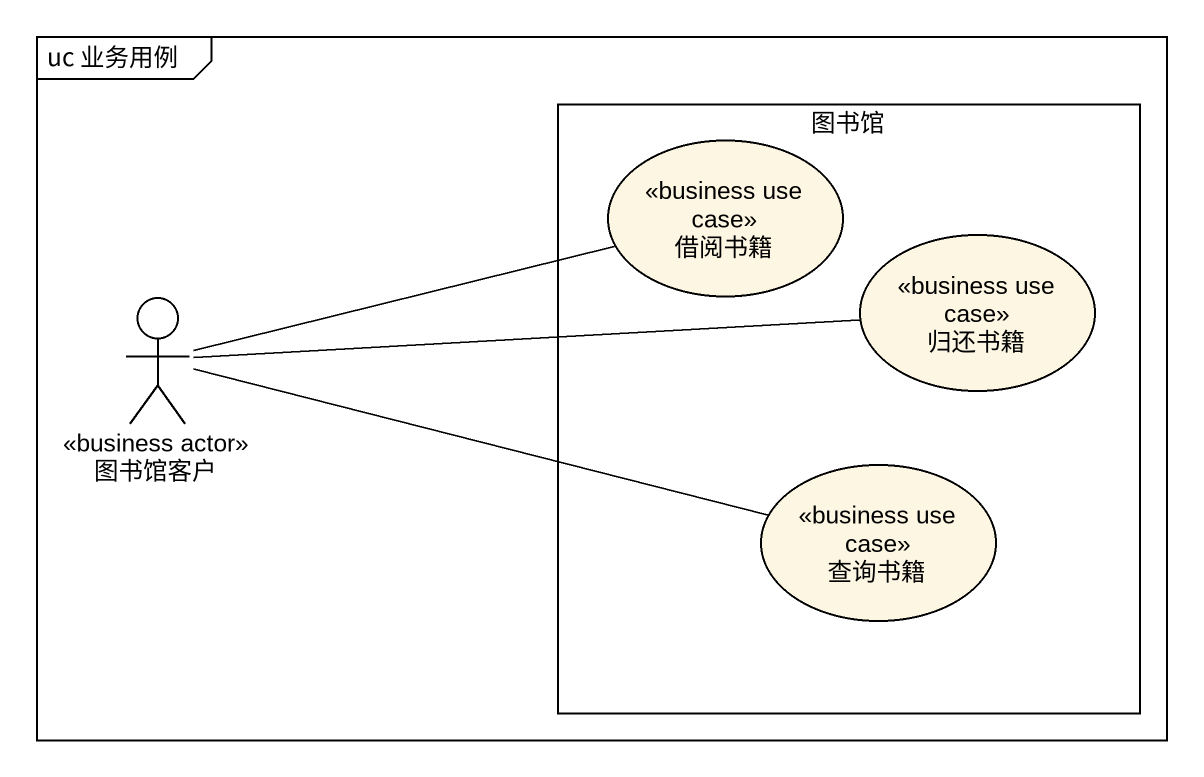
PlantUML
@startuml
mainframe uc 业务用例
rectangle 图书馆 {
  usecase 借阅书籍 <<business use case>>
  usecase 归还书籍 <<business use case>>
  usecase 查询书籍 <<business use case>>
}
actor 图书馆客户 <<business actor>>
图书馆客户 -right- 借阅书籍
图书馆客户 -right- 归还书籍
图书馆客户 -right- 查询书籍
@enduml
